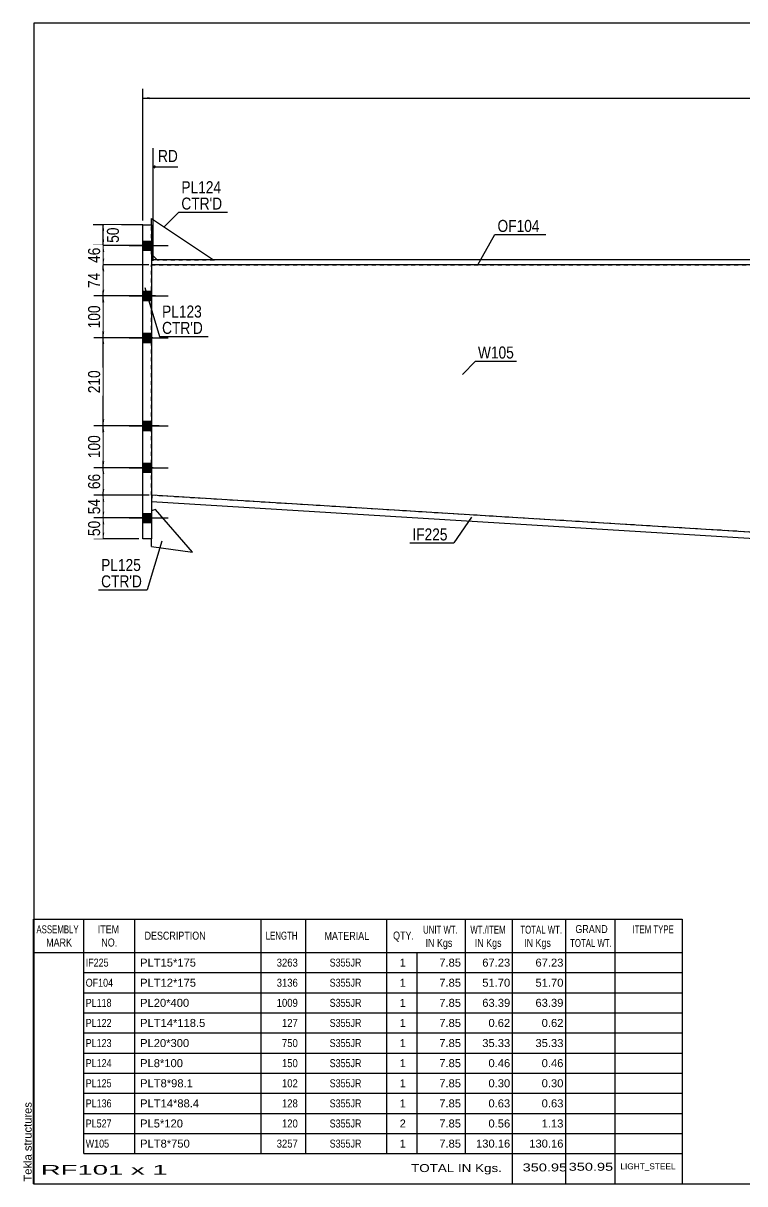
# Model space of a CAD drawing. Header units: millimetres. Extents: x -31 to 372, y -182 to 95.
# Drawn here: x -30.6 to 141.8, y -181.8 to 95.2 of the extents above; entities that cross this region are included whole.
import ezdxf

# ---------------------------------------------------------------- set-up
doc = ezdxf.new("R2010")
doc.units = ezdxf.units.MM
doc.linetypes.add('DXK_LINE_DOT1', pattern=[1.8814, 0.9407, -0.9407])
doc.styles.add('Arial', font='ARIAL.TTF', dxfattribs={"height": 0.2})
doc.styles.add('Arial Narrow', font='ARIALN.TTF', dxfattribs={"height": 0.2})

# ---------------------------------------------------------------- blocks, each defined once
blk = doc.blocks.new('Unknown-623643903-1210')
at = {"color": 5, "linetype": 'Continuous'}
for p, q in [((371.9, 95.19), (-28.1, 95.19)), ((-28.1, 95.19), (-28.1, -181.81)), ((371.9, -181.81), (371.9, 95.19)), ((-28.1, -181.81), (371.9, -181.81))]:
    blk.add_line(p, q, dxfattribs=at)
at = {"color": 174, "linetype": 'Continuous', "style": 'Arial'}
blk.add_text('Tekla structures', height=1.9102, rotation=90, dxfattribs=at).set_placement((-28.6, -181.31))
blk = doc.blocks.new('Part-623643903-1256 - 1231')
at = {"color": 2, "linetype": 'Continuous'}
for p, q in [((0.09, -17.5), (0, -18.99)), ((0, -19), (325.64, -39)), ((325.74, -37.5), (0.09, -17.5)), ((325.64, -39), (325.74, -37.5))]:
    blk.add_line(p, q, dxfattribs=at)
at = {"color": 7, "linetype": 'DXK_LINE_DOT1'}
blk.add_line((0, -18.99), (0, -19), dxfattribs=at)
blk = doc.blocks.new('Part-623643903-1278 - 1231')
at = {"color": 2, "linetype": 'Continuous'}
for p, q in [((313.62, 38.7), (0, 38.7)), ((313.62, 37.5), (0, 37.5)), ((313.62, 38.7), (313.62, 37.5))]:
    blk.add_line(p, q, dxfattribs=at)
at = {"color": 7, "linetype": 'DXK_LINE_DOT1'}
blk.add_line((0, 38.7), (0, 37.5), dxfattribs=at)
blk = doc.blocks.new('Part-623643903-1418 - 1231')
at = {"color": 2, "linetype": 'Continuous'}
for p, q in [((-2, 47.1), (0, 47.1)), ((-2, -27.9), (-2, 47.1)), ((0, 47.1), (0, -27.9)), ((0, -27.9), (-2, -27.9))]:
    blk.add_line(p, q, dxfattribs=at)
blk = doc.blocks.new('Part-623643903-1447 - 1231')
at = {"color": 2, "linetype": 'Continuous'}
for p, q in [((0.98, -20.87), (0, -21.23)), ((9.81, -31.08), (0.98, -20.87)), ((0, -29.73), (0, -27.9)), ((0, -29.73), (9.81, -31.08))]:
    blk.add_line(p, q, dxfattribs=at)
at = {"color": 7, "linetype": 'DXK_LINE_DOT1'}
blk.add_line((0, -21.23), (0, -27.9), dxfattribs=at)
blk = doc.blocks.new('Part-623643903-1476 - 1231')
at = {"color": 2, "linetype": 'Continuous'}
for p, q in [((0, 47.1), (0, 48.6)), ((0, 48.6), (14.85, 38.7)), ((1.4, 38.7), (0, 40.1))]:
    blk.add_line(p, q, dxfattribs=at)
at = {"color": 7, "linetype": 'DXK_LINE_DOT1'}
for p, q in [((0, 40.1), (0, 47.1)), ((1.4, 38.7), (1.5, 38.6)), ((15, 38.6), (1.5, 38.6)), ((14.85, 38.7), (15, 38.6))]:
    blk.add_line(p, q, dxfattribs=at)
blk = doc.blocks.new('Part-623643903-1492 - 1231')
at = {"color": 7, "linetype": 'DXK_LINE_DOT1'}
for p, q in [((0, -17.5), (0, 37.5)), ((0, 37.5), (313.62, 37.5)), ((313.81, 37.5), (325.74, -37.5)), ((325.74, -37.5), (0.09, -17.5))]:
    blk.add_line(p, q, dxfattribs=at)
at = {"color": 2, "linetype": 'Continuous'}
for p, q in [((313.62, 37.5), (313.81, 37.5)), ((0.09, -17.5), (0, -17.5))]:
    blk.add_line(p, q, dxfattribs=at)
blk = doc.blocks.new('Bolt-623643903-1494 - 1231')
at = {"linetype": 'Continuous'}
for points in [[(-2, 43.2), (-2, 41), (0, 41), (0, 43.2)], [(-2, 43.2), (-2, 41), (0, 41), (0, 43.2)], [(-2, 31.2), (-2, 29), (0, 29), (0, 31.2)], [(-2, 31.2), (-2, 29), (0, 29), (0, 31.2)], [(-2, 21.2), (-2, 19), (0, 19), (0, 21.2)], [(-2, 21.2), (-2, 19), (0, 19), (0, 21.2)], [(-2, 0.2), (-2, -2), (0, -2), (0, 0.2)], [(-2, 0.2), (-2, -2), (0, -2), (0, 0.2)], [(-2, -9.8), (-2, -12), (0, -12), (0, -9.8)], [(-2, -9.8), (-2, -12), (0, -12), (0, -9.8)], [(-2, -21.8), (-2, -24), (0, -24), (0, -21.8)], [(-2, -21.8), (-2, -24), (0, -24), (0, -21.8)]]:
    blk.add_hatch(color=3, dxfattribs=at).paths.add_polyline_path(points)
at = {"color": 3, "linetype": 'Continuous'}
for p, q in [((-5.34, 42.1), (4, 42.1)), ((-5.34, 42.1), (4, 42.1)), ((-2, 43.2), (0, 43.2)), ((-2, 43.2), (0, 43.2)), ((-2, 41), (0, 41)), ((-2, 41), (0, 41)), ((-2, 31.2), (0, 31.2)), ((-2, 31.2), (0, 31.2)), ((-5.34, 30.1), (4, 30.1)), ((-5.34, 30.1), (4, 30.1)), ((-2, 29), (0, 29)), ((-2, 29), (0, 29)), ((-5.34, 20.1), (4, 20.1)), ((-5.34, 20.1), (4, 20.1)), ((-2, 21.2), (0, 21.2)), ((-2, 21.2), (0, 21.2)), ((-2, 19), (0, 19)), ((-2, 19), (0, 19)), ((-2, 0.2), (0, 0.2)), ((-2, 0.2), (0, 0.2)), ((-5.34, -0.9), (4, -0.9)), ((-5.34, -0.9), (4, -0.9)), ((-2, -2), (0, -2)), ((-2, -2), (0, -2)), ((-5.34, -10.9), (4, -10.9)), ((-5.34, -10.9), (4, -10.9)), ((-2, -9.8), (0, -9.8)), ((-2, -9.8), (0, -9.8)), ((-2, -12), (0, -12)), ((-2, -12), (0, -12)), ((-2, -21.8), (0, -21.8)), ((-2, -21.8), (0, -21.8)), ((-5.34, -22.9), (4, -22.9)), ((-5.34, -22.9), (4, -22.9)), ((-2, -24), (0, -24)), ((-2, -24), (0, -24))]:
    blk.add_line(p, q, dxfattribs=at)
blk = doc.blocks.new('StraightDimension-623643903-4540 - 1231')
at = {"linetype": 'Continuous'}
for points in [[(-11.75, 18.6), (-11.5, 20.1), (-11.25, 18.6)], [(-11.25, 0.6), (-11.5, -0.9), (-11.75, 0.6)]]:
    blk.add_hatch(color=7, dxfattribs=at).paths.add_polyline_path(points)
at = {"color": 7, "linetype": 'Continuous'}
for p, q in [((0.32, 20.1), (-13.75, 20.1)), ((-11.5, -0.9), (-11.5, 20.1)), ((1.87, -0.9), (-13.75, -0.9))]:
    blk.add_line(p, q, dxfattribs=at)
at = {"color": 0}
blk.add_wipeout([(-11.65, 12.95), (-15.85, 12.95), (-15.85, 6.26), (-11.65, 6.26)], dxfattribs=at)
at = {"color": 3, "style": 'Arial Narrow'}
blk.add_text('210', height=2.863, rotation=90.0002, dxfattribs=at).set_placement((-12.25, 6.86))
blk = doc.blocks.new('StraightDimension-623643903-3079 - 1231')
at = {"linetype": 'Continuous'}
blk.add_hatch(color=7, dxfattribs=at).paths.add_polyline_path([(195.54, 60.37), (197.04, 60.12), (195.54, 59.87)])
at = {"color": 7, "linetype": 'Continuous'}
for p, q in [((197.04, -17.53), (197.04, 64.62)), ((186.97, 60.12), (197.04, 60.12))]:
    blk.add_line(p, q, dxfattribs=at)
at = {"color": 0, "linetype": 'Continuous'}
blk.add_wipeout([(6.93, 61.47), (6.93, 65.67), (0.99, 65.67), (0.99, 61.47)], dxfattribs=at)
at = {"color": 7, "linetype": 'Continuous'}
for p, q in [((0.4, 38.5), (0.4, 65.37)), ((0.9, 61.12), (0.4, 60.87)), ((0.9, 60.62), (0.4, 60.87)), ((6.33, 60.87), (0.4, 60.87))]:
    blk.add_line(p, q, dxfattribs=at)
at = {"color": 3, "linetype": 'Continuous', "style": 'Arial Narrow'}
blk.add_text('RD', height=2.863, dxfattribs=at).set_placement((1.59, 62.07))
at = {"color": 0}
blk.add_wipeout([(196.26, 61.02), (196.26, 65.22), (187.75, 65.22), (187.75, 61.02)], dxfattribs=at)
at = {"color": 3, "style": 'Arial Narrow'}
blk.add_text('1966', height=2.863, dxfattribs=at).set_placement((188.35, 61.62))
blk = doc.blocks.new('StraightDimension-623643903-4538 - 1231')
at = {"linetype": 'Continuous'}
for points in [[(-11.75, 36), (-11.5, 37.5), (-11.25, 36)], [(-11.25, 31.6), (-11.5, 30.1), (-11.75, 31.6)]]:
    blk.add_hatch(color=7, dxfattribs=at).paths.add_polyline_path(points)
at = {"color": 7, "linetype": 'Continuous'}
for p, q in [((-0.6, 37.5), (-13.75, 37.5)), ((-11.5, 30.1), (-11.5, 37.5)), ((1, 30.1), (-13.75, 30.1))]:
    blk.add_line(p, q, dxfattribs=at)
at = {"color": 0}
blk.add_wipeout([(-11.65, 36.23), (-15.85, 36.23), (-15.85, 31.37), (-11.65, 31.37)], dxfattribs=at)
at = {"color": 3, "style": 'Arial Narrow'}
blk.add_text('74', height=2.863, rotation=90.0002, dxfattribs=at).set_placement((-12.25, 31.97))
blk = doc.blocks.new('StraightDimension-623643903-4536 - 1231')
at = {"linetype": 'Continuous'}
for points in [[(-11.75, 45.6), (-11.5, 47.1), (-11.25, 45.6)], [(-11.25, 43.6), (-11.5, 42.1), (-11.75, 43.6)]]:
    blk.add_hatch(color=7, dxfattribs=at).paths.add_polyline_path(points)
at = {"color": 7, "linetype": 'Continuous'}
for p, q in [((-2, 47.1), (-13.9, 47.1)), ((-11.5, 42.1), (-11.5, 47.1)), ((-1, 42.1), (-13.9, 42.1))]:
    blk.add_line(p, q, dxfattribs=at)
at = {"color": 0}
blk.add_wipeout([(-7.15, 47.03), (-11.35, 47.03), (-11.35, 42.17), (-7.15, 42.17)], dxfattribs=at)
at = {"color": 3, "style": 'Arial Narrow'}
blk.add_text('50', height=2.863, rotation=90.0002, dxfattribs=at).set_placement((-7.75, 42.77))
blk = doc.blocks.new('StraightDimension-623643903-4541 - 1231')
at = {"linetype": 'Continuous'}
for points in [[(-11.75, -2.4), (-11.5, -0.9), (-11.25, -2.4)], [(-11.25, -9.4), (-11.5, -10.9), (-11.75, -9.4)]]:
    blk.add_hatch(color=7, dxfattribs=at).paths.add_polyline_path(points)
at = {"color": 7, "linetype": 'Continuous'}
for p, q in [((1.87, -0.9), (-13.75, -0.9)), ((-11.5, -10.9), (-11.5, -0.9)), ((0.42, -10.9), (-13.75, -10.9))]:
    blk.add_line(p, q, dxfattribs=at)
at = {"color": 0}
blk.add_wipeout([(-11.65, -2.55), (-15.85, -2.55), (-15.85, -9.24), (-11.65, -9.24)], dxfattribs=at)
at = {"color": 3, "style": 'Arial Narrow'}
blk.add_text('100', height=2.863, rotation=90.0002, dxfattribs=at).set_placement((-12.25, -8.64))
blk = doc.blocks.new('StraightDimension-623643903-1695 - 1231')
at = {"linetype": 'Continuous'}
for points in [[(-0.5, 77.05), (-2, 77.3), (-0.5, 77.55)], [(328.25, 77.55), (329.75, 77.3), (328.25, 77.05)]]:
    blk.add_hatch(color=7, dxfattribs=at).paths.add_polyline_path(points)
at = {"color": 7, "linetype": 'Continuous'}
for p, q in [((-2, 48.1), (-2, 79.55)), ((329.75, -49.02), (329.75, 79.55)), ((-2, 77.3), (329.75, 77.3))]:
    blk.add_line(p, q, dxfattribs=at)
at = {"color": 0}
blk.add_wipeout([(168.13, 77.45), (168.13, 81.65), (159.62, 81.65), (159.62, 77.45)], dxfattribs=at)
at = {"color": 3, "style": 'Arial Narrow'}
blk.add_text('3318', height=2.863, dxfattribs=at).set_placement((160.22, 78.05))
blk = doc.blocks.new('StraightDimension-623643903-4543 - 1231')
at = {"linetype": 'Continuous'}
for points in [[(-11.75, -19), (-11.5, -17.5), (-11.25, -19)], [(-11.25, -21.4), (-11.5, -22.9), (-11.75, -21.4)]]:
    blk.add_hatch(color=7, dxfattribs=at).paths.add_polyline_path(points)
at = {"color": 7, "linetype": 'Continuous'}
for p, q in [((-0.51, -17.5), (-13.75, -17.5)), ((-11.5, -22.9), (-11.5, -17.5)), ((-1, -22.9), (-13.75, -22.9))]:
    blk.add_line(p, q, dxfattribs=at)
at = {"color": 0}
blk.add_wipeout([(-11.65, -17.77), (-15.85, -17.77), (-15.85, -22.63), (-11.65, -22.63)], dxfattribs=at)
at = {"color": 3, "style": 'Arial Narrow'}
blk.add_text('54', height=2.863, rotation=90.0002, dxfattribs=at).set_placement((-12.25, -22.03))
blk = doc.blocks.new('StraightDimension-623643903-4537 - 1231')
at = {"linetype": 'Continuous'}
for points in [[(-11.75, 40.6), (-11.5, 42.1), (-11.25, 40.6)], [(-11.25, 39), (-11.5, 37.5), (-11.75, 39)]]:
    blk.add_hatch(color=7, dxfattribs=at).paths.add_polyline_path(points)
at = {"color": 7, "linetype": 'Continuous'}
for p, q in [((-1, 42.1), (-13.75, 42.1)), ((-11.5, 37.5), (-11.5, 42.1)), ((-0.6, 37.5), (-13.75, 37.5))]:
    blk.add_line(p, q, dxfattribs=at)
at = {"color": 0}
blk.add_wipeout([(-11.65, 42.23), (-15.85, 42.23), (-15.85, 37.37), (-11.65, 37.37)], dxfattribs=at)
at = {"color": 3, "style": 'Arial Narrow'}
blk.add_text('46', height=2.863, rotation=90.0002, dxfattribs=at).set_placement((-12.25, 37.97))
blk = doc.blocks.new('StraightDimension-623643903-4539 - 1231')
at = {"linetype": 'Continuous'}
for points in [[(-11.75, 28.6), (-11.5, 30.1), (-11.25, 28.6)], [(-11.25, 21.6), (-11.5, 20.1), (-11.75, 21.6)]]:
    blk.add_hatch(color=7, dxfattribs=at).paths.add_polyline_path(points)
at = {"color": 7, "linetype": 'Continuous'}
for p, q in [((1, 30.1), (-13.75, 30.1)), ((-11.5, 20.1), (-11.5, 30.1)), ((0.32, 20.1), (-13.75, 20.1))]:
    blk.add_line(p, q, dxfattribs=at)
at = {"color": 0}
blk.add_wipeout([(-11.65, 28.45), (-15.85, 28.45), (-15.85, 21.76), (-11.65, 21.76)], dxfattribs=at)
at = {"color": 3, "style": 'Arial Narrow'}
blk.add_text('100', height=2.863, rotation=90.0002, dxfattribs=at).set_placement((-12.25, 22.36))
blk = doc.blocks.new('StraightDimension-623643903-4542 - 1231')
at = {"linetype": 'Continuous'}
for points in [[(-11.75, -12.4), (-11.5, -10.9), (-11.25, -12.4)], [(-11.25, -16), (-11.5, -17.5), (-11.75, -16)]]:
    blk.add_hatch(color=7, dxfattribs=at).paths.add_polyline_path(points)
at = {"color": 7, "linetype": 'Continuous'}
for p, q in [((0.42, -10.9), (-13.75, -10.9)), ((-11.5, -17.5), (-11.5, -10.9)), ((-0.51, -17.5), (-13.75, -17.5))]:
    blk.add_line(p, q, dxfattribs=at)
at = {"color": 0}
blk.add_wipeout([(-11.65, -11.77), (-15.85, -11.77), (-15.85, -16.63), (-11.65, -16.63)], dxfattribs=at)
at = {"color": 3, "style": 'Arial Narrow'}
blk.add_text('66', height=2.863, rotation=90.0002, dxfattribs=at).set_placement((-12.25, -16.03))
blk = doc.blocks.new('StraightDimension-623643903-4544 - 1231')
at = {"linetype": 'Continuous'}
for points in [[(-11.75, -24.4), (-11.5, -22.9), (-11.25, -24.4)], [(-11.25, -26.4), (-11.5, -27.9), (-11.75, -26.4)]]:
    blk.add_hatch(color=7, dxfattribs=at).paths.add_polyline_path(points)
at = {"color": 7, "linetype": 'Continuous'}
for p, q in [((-1, -22.9), (-13.75, -22.9)), ((-11.5, -27.9), (-11.5, -22.9)), ((-3, -27.9), (-13.75, -27.9))]:
    blk.add_line(p, q, dxfattribs=at)
at = {"color": 0}
blk.add_wipeout([(-11.65, -22.97), (-15.85, -22.97), (-15.85, -27.83), (-11.65, -27.83)], dxfattribs=at)
at = {"color": 3, "style": 'Arial Narrow'}
blk.add_text('50', height=2.863, rotation=90.0002, dxfattribs=at).set_placement((-12.25, -27.23))
blk = doc.blocks.new('CBS_BOM-623643903-5321')
at = {"color": 7, "linetype": 'Continuous'}
for p, q in [((-28.13, -126.64), (-28.13, -118.64)), ((-28.13, -118.64), (126.79, -118.64)), ((-16.13, -126.64), (-16.13, -118.64)), ((-3.94, -126.64), (-3.94, -118.64)), ((26.22, -126.64), (26.22, -118.64)), ((36.9, -126.64), (36.9, -118.64)), ((56.22, -126.64), (56.22, -118.64)), ((75.02, -126.64), (75.02, -118.64)), ((86.23, -126.64), (86.23, -118.64)), ((99.02, -126.64), (99.02, -118.64)), ((110.77, -126.64), (110.77, -118.64)), ((126.79, -118.65), (126.79, -126.63)), ((-28.13, -126.64), (126.79, -126.64)), ((-28.13, -131.44), (-28.13, -126.64)), ((-16.13, -131.44), (-16.13, -126.64)), ((-3.94, -131.44), (-3.94, -126.64)), ((26.22, -131.44), (26.22, -126.64)), ((36.9, -131.44), (36.9, -126.64)), ((56.22, -131.44), (56.22, -126.64)), ((63.48, -131.44), (63.48, -126.64)), ((75.02, -131.44), (75.02, -126.64)), ((86.23, -131.44), (86.23, -126.64)), ((99.02, -131.44), (99.02, -126.64)), ((110.78, -131.44), (110.78, -126.64)), ((126.79, -126.64), (126.79, -131.44)), ((-28.13, -136.24), (-28.13, -131.44)), ((-16.13, -131.44), (126.79, -131.44)), ((-16.13, -136.24), (-16.13, -131.44)), ((-3.94, -136.24), (-3.94, -131.44)), ((26.22, -136.24), (26.22, -131.44)), ((36.9, -136.24), (36.9, -131.44)), ((56.22, -136.24), (56.22, -131.44)), ((63.48, -136.24), (63.48, -131.44)), ((75.02, -136.24), (75.02, -131.44)), ((86.23, -136.24), (86.23, -131.44)), ((99.02, -136.24), (99.02, -131.44)), ((110.78, -136.24), (110.78, -131.44)), ((126.79, -131.44), (126.79, -136.24)), ((-28.13, -141.04), (-28.13, -136.24)), ((-16.13, -136.24), (126.79, -136.24)), ((-16.13, -141.04), (-16.13, -136.24)), ((-3.94, -141.04), (-3.94, -136.24)), ((26.22, -141.04), (26.22, -136.24)), ((36.9, -141.04), (36.9, -136.24)), ((56.22, -141.04), (56.22, -136.24)), ((63.48, -141.04), (63.48, -136.24)), ((75.02, -141.04), (75.02, -136.24)), ((86.23, -141.04), (86.23, -136.24)), ((99.02, -141.04), (99.02, -136.24)), ((110.78, -141.04), (110.78, -136.24)), ((126.79, -136.24), (126.79, -141.04)), ((-28.13, -145.84), (-28.13, -141.04)), ((-16.13, -141.04), (126.79, -141.04)), ((-16.13, -145.84), (-16.13, -141.04)), ((-3.94, -145.84), (-3.94, -141.04)), ((26.22, -145.84), (26.22, -141.04)), ((36.9, -145.84), (36.9, -141.04)), ((56.22, -145.84), (56.22, -141.04)), ((63.48, -145.84), (63.48, -141.04)), ((75.02, -145.84), (75.02, -141.04)), ((86.23, -145.84), (86.23, -141.04)), ((99.02, -145.84), (99.02, -141.04)), ((110.78, -145.84), (110.78, -141.04)), ((126.79, -141.04), (126.79, -145.84)), ((-28.13, -150.64), (-28.13, -145.84)), ((-16.13, -145.84), (126.79, -145.84)), ((-16.13, -150.64), (-16.13, -145.84)), ((-3.94, -150.64), (-3.94, -145.84)), ((26.22, -150.64), (26.22, -145.84)), ((36.9, -150.64), (36.9, -145.84)), ((56.22, -150.64), (56.22, -145.84)), ((63.48, -150.64), (63.48, -145.84)), ((75.02, -150.64), (75.02, -145.84)), ((86.23, -150.64), (86.23, -145.84)), ((99.02, -150.64), (99.02, -145.84)), ((110.78, -150.64), (110.78, -145.84)), ((126.79, -145.84), (126.79, -150.64)), ((-28.13, -155.44), (-28.13, -150.64)), ((-16.13, -150.64), (126.79, -150.64)), ((-16.13, -155.44), (-16.13, -150.64)), ((-3.94, -155.44), (-3.94, -150.64)), ((26.22, -155.44), (26.22, -150.64)), ((36.9, -155.44), (36.9, -150.64)), ((56.22, -155.44), (56.22, -150.64)), ((63.48, -155.44), (63.48, -150.64)), ((75.02, -155.44), (75.02, -150.64)), ((86.23, -155.44), (86.23, -150.64)), ((99.02, -155.44), (99.02, -150.64)), ((110.78, -155.44), (110.78, -150.64)), ((126.79, -150.64), (126.79, -155.44)), ((-28.13, -160.24), (-28.13, -155.44)), ((-16.13, -155.44), (126.79, -155.44)), ((-16.13, -160.24), (-16.13, -155.44)), ((-3.94, -160.24), (-3.94, -155.44)), ((26.22, -160.24), (26.22, -155.44)), ((36.9, -160.24), (36.9, -155.44)), ((56.22, -160.24), (56.22, -155.44)), ((63.48, -160.24), (63.48, -155.44)), ((75.02, -160.24), (75.02, -155.44)), ((86.23, -160.24), (86.23, -155.44)), ((99.02, -160.24), (99.02, -155.44)), ((110.78, -160.24), (110.78, -155.44)), ((126.79, -155.44), (126.79, -160.24)), ((-28.13, -165.04), (-28.13, -160.24)), ((-16.13, -160.24), (126.79, -160.24)), ((-16.13, -165.04), (-16.13, -160.24)), ((-3.94, -165.04), (-3.94, -160.24)), ((26.22, -165.04), (26.22, -160.24)), ((36.9, -165.04), (36.9, -160.24)), ((56.22, -165.04), (56.22, -160.24)), ((63.48, -165.04), (63.48, -160.24)), ((75.02, -165.04), (75.02, -160.24)), ((86.23, -165.04), (86.23, -160.24)), ((99.02, -165.04), (99.02, -160.24)), ((110.78, -165.04), (110.78, -160.24)), ((126.79, -160.24), (126.79, -165.04)), ((-28.13, -169.84), (-28.13, -165.04)), ((-16.13, -165.04), (126.79, -165.04)), ((-16.13, -169.84), (-16.13, -165.04)), ((-3.94, -169.84), (-3.94, -165.04)), ((26.22, -169.84), (26.22, -165.04)), ((36.9, -169.84), (36.9, -165.04)), ((56.22, -169.84), (56.22, -165.04)), ((63.48, -169.84), (63.48, -165.04)), ((75.02, -169.84), (75.02, -165.04)), ((86.23, -169.84), (86.23, -165.04)), ((99.02, -169.84), (99.02, -165.04)), ((110.78, -169.84), (110.78, -165.04)), ((126.79, -165.04), (126.79, -169.84)), ((-28.13, -174.64), (-28.13, -169.84)), ((-16.13, -169.84), (126.79, -169.84)), ((-16.13, -174.64), (-16.13, -169.84)), ((-3.94, -174.64), (-3.94, -169.84)), ((26.22, -174.64), (26.22, -169.84)), ((36.9, -174.64), (36.9, -169.84)), ((56.22, -174.64), (56.22, -169.84)), ((63.48, -174.64), (63.48, -169.84)), ((75.02, -174.64), (75.02, -169.84)), ((86.23, -174.64), (86.23, -169.84)), ((99.02, -174.64), (99.02, -169.84)), ((110.78, -174.64), (110.78, -169.84)), ((126.79, -169.84), (126.79, -174.64)), ((-28.13, -181.84), (-28.13, -174.66)), ((-16.13, -174.64), (126.79, -174.64)), ((86.23, -181.84), (86.23, -174.66)), ((99.02, -181.84), (99.02, -174.66)), ((110.82, -181.84), (110.82, -174.66)), ((126.79, -174.64), (126.79, -181.84)), ((-28.13, -181.84), (126.79, -181.84))]:
    blk.add_line(p, q, dxfattribs=at)
at = {"color": 3, "linetype": 'Continuous', "style": 'Arial'}
for s, height, width, p in [('ASSEMBLY', 1.91, 0.7, (-27.45, -122.06)), ('ITEM', 1.91, 0.8, (-12.8, -122.06)), ('DESCRIPTION', 1.9102, 0.8, (-1.62, -123.57)), ('LENGTH', 1.91, 0.7, (27.33, -123.57)), ('MATERIAL', 1.91, 0.8, (41.35, -123.62)), ('QTY.', 1.91, 0.8, (57.74, -123.54)), ('UNIT WT.', 1.91, 0.7, (64.91, -122.14)), ('WT./ITEM', 1.91, 0.7, (76.2, -122.14)), ('TOTAL WT.', 1.91, 0.7, (88.14, -122.14)), ('GRAND', 1.91, 0.8, (101.29, -121.98)), ('ITEM TYPE', 1.91, 0.7, (114.93, -122.06)), ('MARK', 1.91, 0.8, (-25.13, -125.2)), ('NO.', 1.91, 0.8, (-11.95, -125.2)), ('IN Kgs', 1.91, 0.8, (65.49, -125.28)), ('IN Kgs', 1.91, 0.8, (77.24, -125.28)), ('IN Kgs', 1.91, 0.8, (89.03, -125.28)), ('TOTAL WT.', 1.91, 0.7, (100.03, -125.32))]:
    blk.add_text(s, height=height, dxfattribs=dict(at, width=width)).set_placement(p)
at = {"color": 7, "linetype": 'Continuous', "style": 'Arial'}
for s, width, p in [('IF225', 0.8, (-15.68, -130)), ('3263', 0.85, (29.94, -130)), ('S355JR', 0.8, (42.59, -130)), ('OF104', 0.8, (-15.68, -134.8)), ('3136', 0.85, (29.94, -134.8)), ('S355JR', 0.8, (42.59, -134.8)), ('PL118', 0.8, (-15.68, -139.6)), ('1009', 0.85, (29.94, -139.6)), ('S355JR', 0.8, (42.59, -139.6)), ('PL122', 0.8, (-15.68, -144.4)), ('127', 0.85, (31.2, -144.4)), ('S355JR', 0.8, (42.59, -144.4)), ('PL123', 0.8, (-15.68, -149.2)), ('750', 0.85, (31.2, -149.2)), ('S355JR', 0.8, (42.59, -149.2)), ('PL124', 0.8, (-15.68, -154)), ('150', 0.85, (31.2, -154)), ('S355JR', 0.8, (42.59, -154)), ('PL125', 0.8, (-15.68, -158.8)), ('102', 0.85, (31.2, -158.8)), ('S355JR', 0.8, (42.59, -158.8)), ('PL136', 0.8, (-15.68, -163.6)), ('128', 0.85, (31.2, -163.6)), ('S355JR', 0.8, (42.59, -163.6)), ('PL527', 0.8, (-15.68, -168.4)), ('120', 0.85, (31.2, -168.4)), ('S355JR', 0.8, (42.59, -168.4)), ('W105', 0.8, (-15.68, -173.2)), ('3257', 0.85, (29.94, -173.2)), ('S355JR', 0.8, (42.59, -173.2))]:
    blk.add_text(s, height=1.91, dxfattribs=dict(at, width=width)).set_placement(p)
for s, height, p in [('PLT15*175', 1.91, (-2.69, -130)), ('1', 1.91, (59.31, -130)), ('7.85', 1.91, (68.77, -130)), ('67.23', 1.91, (79.04, -130)), ('67.23', 1.91, (91.75, -130)), ('PLT12*175', 1.91, (-2.69, -134.8)), ('1', 1.91, (59.31, -134.8)), ('7.85', 1.91, (68.77, -134.8)), ('51.70', 1.91, (79.04, -134.8)), ('51.70', 1.91, (91.75, -134.8)), ('PL20*400', 1.91, (-2.69, -139.6)), ('1', 1.91, (59.31, -139.6)), ('7.85', 1.91, (68.77, -139.6)), ('63.39', 1.91, (79.04, -139.6)), ('63.39', 1.91, (91.75, -139.6)), ('PLT14*118.5', 1.9102, (-2.69, -144.4)), ('1', 1.91, (59.31, -144.4)), ('7.85', 1.91, (68.77, -144.4)), ('0.62', 1.91, (80.52, -144.4)), ('0.62', 1.91, (93.23, -144.4)), ('PL20*300', 1.91, (-2.69, -149.2)), ('1', 1.91, (59.31, -149.2)), ('7.85', 1.91, (68.77, -149.2)), ('35.33', 1.91, (79.04, -149.2)), ('35.33', 1.91, (91.75, -149.2)), ('PL8*100', 1.91, (-2.69, -154)), ('1', 1.91, (59.31, -154)), ('7.85', 1.91, (68.77, -154)), ('0.46', 1.91, (80.52, -154)), ('0.46', 1.91, (93.23, -154)), ('PLT8*98.1', 1.91, (-2.69, -158.8)), ('1', 1.91, (59.31, -158.8)), ('7.85', 1.91, (68.77, -158.8)), ('0.30', 1.91, (80.52, -158.8)), ('0.30', 1.91, (93.23, -158.8)), ('PLT14*88.4', 1.91, (-2.69, -163.6)), ('1', 1.91, (59.31, -163.6)), ('7.85', 1.91, (68.77, -163.6)), ('0.63', 1.91, (80.52, -163.6)), ('0.63', 1.91, (93.23, -163.6)), ('PL5*120', 1.91, (-2.69, -168.4)), ('2', 1.91, (59.31, -168.4)), ('7.85', 1.91, (68.77, -168.4)), ('0.56', 1.91, (80.52, -168.4)), ('1.13', 1.91, (93.23, -168.4)), ('PLT8*750', 1.91, (-2.69, -173.2)), ('1', 1.91, (59.31, -173.2)), ('7.85', 1.91, (68.77, -173.2)), ('130.16', 1.91, (77.55, -173.2)), ('130.16', 1.91, (90.27, -173.2))]:
    blk.add_text(s, height=height, dxfattribs=at).set_placement(p)
at = {"color": 6, "linetype": 'Continuous', "style": 'Arial'}
for s, height, width, p in [('TOTAL IN Kgs.', 1.9102, 1.2, (62.03, -179.04)), ('350.95', 1.91, 1.3, (88.69, -178.89)), ('350.95', 1.91, 1.3, (99.69, -178.73)), ('RF101 x 1', 2.292, 2.05, (-26.41, -179.65))]:
    blk.add_text(s, height=height, dxfattribs=dict(at, width=width)).set_placement(p)
blk.add_text('LIGHT_STEEL', height=1.4135, dxfattribs=at).set_placement((112.04, -178.38))
blk = doc.blocks.new('Mark-623643903-1251 - 1231')
at = {"color": 7, "linetype": 'Continuous'}
blk.add_line((76.48, -22.7), (72.25, -28.87), dxfattribs=at)
at = {"color": 0}
blk.add_wipeout([(70.75, -28.27), (70.75, -25.27), (62.34, -25.27), (62.34, -28.27)], dxfattribs=at)
blk.add_wipeout([(70.75, -28.27), (70.75, -25.27), (62.34, -25.27), (62.34, -28.27)], dxfattribs=at)
at = {"color": 7, "linetype": 'Continuous'}
blk.add_line((61.74, -28.87), (72.25, -28.87), dxfattribs=at)
at = {"color": 3, "style": 'Arial Narrow'}
blk.add_text('IF225', height=2.863, dxfattribs=at).set_placement((62.34, -28.27))
blk = doc.blocks.new('Mark-623643903-1274 - 1231')
at = {"color": 0}
blk.add_wipeout([(92.73, 45.37), (92.73, 48.37), (82.68, 48.37), (82.68, 45.37)], dxfattribs=at)
blk.add_wipeout([(92.73, 45.37), (92.73, 48.37), (82.68, 48.37), (82.68, 45.37)], dxfattribs=at)
at = {"color": 7, "linetype": 'Continuous'}
for p, q in [((78.01, 37.5), (82.08, 44.77)), ((82.08, 44.77), (94.23, 44.77))]:
    blk.add_line(p, q, dxfattribs=at)
at = {"color": 3, "style": 'Arial Narrow'}
blk.add_text('OF104', height=2.863, dxfattribs=at).set_placement((82.68, 45.37))
blk = doc.blocks.new('Mark-623643903-1488 - 1231')
at = {"color": 0}
blk.add_wipeout([(86.59, 15.16), (86.59, 18.16), (78.01, 18.16), (78.01, 15.16)], dxfattribs=at)
blk.add_wipeout([(86.59, 15.16), (86.59, 18.16), (78.01, 18.16), (78.01, 15.16)], dxfattribs=at)
at = {"color": 7, "linetype": 'Continuous'}
for p, q in [((74.31, 11.35), (77.41, 14.56)), ((77.41, 14.56), (87.19, 14.56))]:
    blk.add_line(p, q, dxfattribs=at)
at = {"color": 3, "style": 'Arial Narrow'}
blk.add_text('W105', height=2.863, dxfattribs=at).set_placement((78.01, 15.16))
blk = doc.blocks.new('Mark-623643903-1414 - 1231')
at = {"color": 0}
blk.add_wipeout([(12.07, 24.94), (12.07, 27.94), (2.56, 27.94), (2.56, 24.94)], dxfattribs=at)
blk.add_wipeout([(12.07, 24.94), (12.07, 27.94), (2.56, 27.94), (2.56, 24.94)], dxfattribs=at)
blk.add_wipeout([(12.32, 21.04), (12.32, 24.04), (2.56, 24.04), (2.56, 21.04)], dxfattribs=at)
blk.add_wipeout([(12.32, 21.04), (12.32, 24.04), (2.56, 24.04), (2.56, 21.04)], dxfattribs=at)
at = {"color": 7, "linetype": 'Continuous'}
for p, q in [((-1.57, 32.07), (1.96, 20.44)), ((1.96, 20.44), (13.57, 20.44))]:
    blk.add_line(p, q, dxfattribs=at)
at = {"color": 3, "style": 'Arial Narrow'}
blk.add_text('PL123', height=2.863, dxfattribs=at).set_placement((2.56, 24.94))
at = {"color": 1, "style": 'Arial Narrow'}
blk.add_text("CTR'D", height=2.863, dxfattribs=at).set_placement((2.56, 21.04))
blk = doc.blocks.new('Mark-623643903-1443 - 1231')
at = {"color": 0}
blk.add_wipeout([(-2.5, -35.57), (-2.5, -32.57), (-12, -32.57), (-12, -35.57)], dxfattribs=at)
blk.add_wipeout([(-2.5, -35.57), (-2.5, -32.57), (-12, -32.57), (-12, -35.57)], dxfattribs=at)
blk.add_wipeout([(-2.24, -39.47), (-2.24, -36.47), (-12, -36.47), (-12, -39.47)], dxfattribs=at)
blk.add_wipeout([(-2.24, -39.47), (-2.24, -36.47), (-12, -36.47), (-12, -39.47)], dxfattribs=at)
at = {"color": 7, "linetype": 'Continuous'}
for p in [(2.54, -28.44), (-12.6, -40.07)]:
    blk.add_line(p, (-1, -40.07), dxfattribs=at)
at = {"color": 3, "style": 'Arial Narrow'}
blk.add_text('PL125', height=2.863, dxfattribs=at).set_placement((-12, -35.57))
at = {"color": 1, "style": 'Arial Narrow'}
blk.add_text("CTR'D", height=2.863, dxfattribs=at).set_placement((-12, -39.47))
blk = doc.blocks.new('Mark-623643903-1472 - 1231')
at = {"color": 0}
blk.add_wipeout([(16.67, 54.61), (16.67, 57.61), (7.17, 57.61), (7.17, 54.61)], dxfattribs=at)
blk.add_wipeout([(16.67, 54.61), (16.67, 57.61), (7.17, 57.61), (7.17, 54.61)], dxfattribs=at)
blk.add_wipeout([(16.92, 50.71), (16.92, 53.71), (7.17, 53.71), (7.17, 50.71)], dxfattribs=at)
blk.add_wipeout([(16.92, 50.71), (16.92, 53.71), (7.17, 53.71), (7.17, 50.71)], dxfattribs=at)
at = {"color": 7, "linetype": 'Continuous'}
for p, q in [((3.03, 46.57), (6.57, 50.11)), ((6.57, 50.11), (18.17, 50.11))]:
    blk.add_line(p, q, dxfattribs=at)
at = {"color": 3, "style": 'Arial Narrow'}
blk.add_text('PL124', height=2.863, dxfattribs=at).set_placement((7.17, 54.61))
at = {"color": 1, "style": 'Arial Narrow'}
blk.add_text("CTR'D", height=2.863, dxfattribs=at).set_placement((7.17, 50.71))

msp = doc.modelspace()

# ---------------------------------------------------------------- block references
for name in ['Unknown-623643903-1210', 'Part-623643903-1418 - 1231', 'Part-623643903-1476 - 1231', 'Bolt-623643903-1494 - 1231', 'Part-623643903-1278 - 1231', 'Part-623643903-1492 - 1231', 'Part-623643903-1256 - 1231', 'Part-623643903-1447 - 1231', 'CBS_BOM-623643903-5321']:
    msp.add_blockref(name, (0, 0))

# ---------------------------------------------------------------- next in the draw order: block references
for name in ['StraightDimension-623643903-4536 - 1231', 'StraightDimension-623643903-4540 - 1231']:
    msp.add_blockref(name, (0, 0))

# ---------------------------------------------------------------- next in the draw order: block references
msp.add_blockref('StraightDimension-623643903-3079 - 1231', (0, 0))

# ---------------------------------------------------------------- next in the draw order: block references
for name in ['StraightDimension-623643903-4538 - 1231', 'StraightDimension-623643903-4541 - 1231']:
    msp.add_blockref(name, (0, 0))

# ---------------------------------------------------------------- next in the draw order: block references
msp.add_blockref('StraightDimension-623643903-1695 - 1231', (0, 0))

# ---------------------------------------------------------------- next in the draw order: block references
for name in ['Mark-623643903-1472 - 1231', 'Mark-623643903-1274 - 1231', 'StraightDimension-623643903-4537 - 1231', 'StraightDimension-623643903-4539 - 1231', 'Mark-623643903-1488 - 1231', 'StraightDimension-623643903-4543 - 1231', 'Mark-623643903-1251 - 1231']:
    msp.add_blockref(name, (0, 0))

# ---------------------------------------------------------------- next in the draw order: block references
for name in ['Mark-623643903-1414 - 1231', 'StraightDimension-623643903-4542 - 1231', 'StraightDimension-623643903-4544 - 1231']:
    msp.add_blockref(name, (0, 0))

# ---------------------------------------------------------------- next in the draw order: block references
msp.add_blockref('Mark-623643903-1443 - 1231', (0, 0))

doc.saveas('drawing.dxf')
